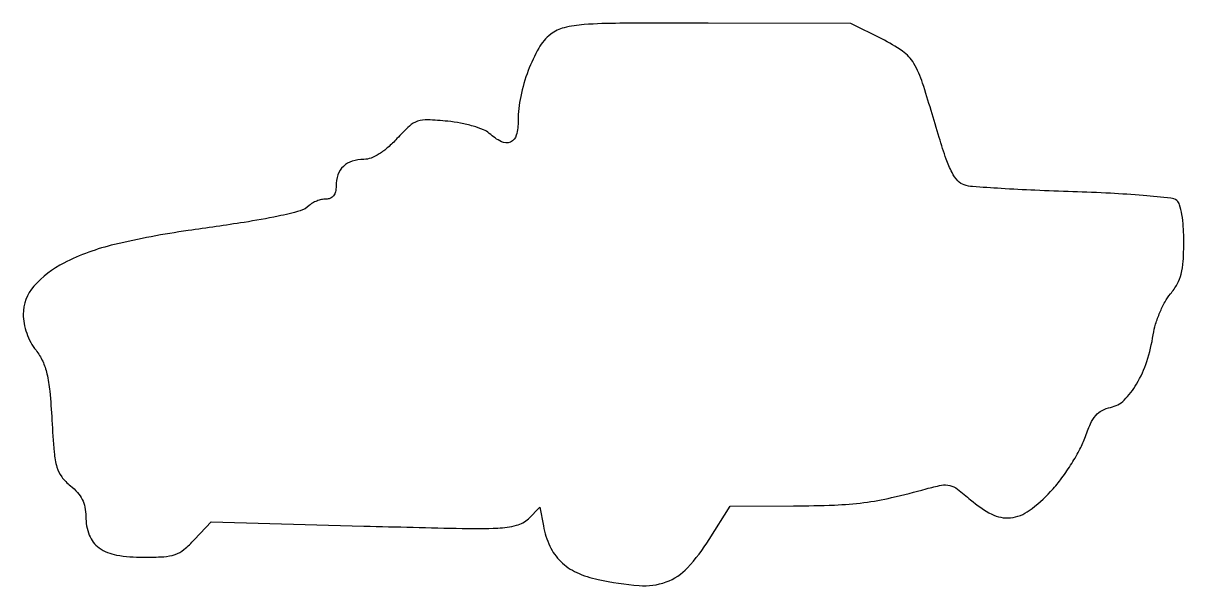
# Model space of a CAD drawing. Extents: x 0 to 204, y 0 to 99.
import ezdxf

# ---------------------------------------------------------------- set-up
doc = ezdxf.new("R2010")
doc.units = 0

msp = doc.modelspace()

# ---------------------------------------------------------------- linework, layer by layer
msp.add_lwpolyline([(92.729495, 97.001861, 0.096381), (90.625067, 94.563944, 0.039781), (88.758181, 90.602801, 0.038729), (87.440148, 86.078645, 0.051562), (87, 81.821861, -0.063075), (86.675252, 79.257803, -0.228698), (85.643024, 78.03634, -0.229364), (84.047173, 78.086501, -0.063388), (81.93193, 79.561603, 0.089304), (80.904197, 80.202264, 0.023735), (79.070815, 80.834, 0.023289), (76.882148, 81.364508, 0.0221), (74.615081, 81.700278, 0.014435), (71.08207, 81.962117, 0.094176), (69.327678, 81.710073, 0.105077), (67.874744, 80.839395, 0.019996), (65.690887, 78.638675, -0.026984), (64.119955, 77.099229, -0.04051), (62.58165, 75.953064, -0.048102), (61.143586, 75.234764, -0.092036), (59.878995, 75, 0.076058), (57.822612, 74.68537, 0.116286), (56.277558, 73.769311, 0.119201), (55.329044, 72.279022, 0.082566), (55, 70.3, -0.053777), (54.890445, 69.284338, -0.112761), (54.554348, 68.569444, -0.134465), (53.988076, 68.148337, -0.093294), (53.2, 68, 0.052861), (52.429217, 67.918283, 0.038439), (51.60186, 67.67311, 0.039097), (50.844217, 67.313567, 0.066136), (50.287182, 66.887182, -0.128563), (48.668395, 65.939416, -0.017305), (44.805069, 64.996682, -0.012966), (38.832102, 63.917139, -0.00322), (29, 62.46696, 0.023114), (16.066263, 60.030238, 0.059477), (7.149981, 56.762907, 0.094772), (1.865879, 52.669994, 0.182686), (0, 47.733649, 0.048188), (0.154946, 46.129648, 0.037362), (0.618575, 44.436613, 0.037004), (1.336104, 42.812251, 0.044326), (2.25, 41.412849, -0.058591), (3.421418, 39.50252, -0.052329), (4.172356, 37.299086, -0.033085), (4.664793, 34.20341, -0.008497), (5.042594, 29.149236, 0.006273), (5.441222, 23.477132, 0.047845), (5.915204, 20.847404, 0.094437), (6.760678, 19.15056, 0.061851), (8.292594, 17.583681, -0.042429), (9.538051, 16.404802, -0.065383), (10.371299, 15.180203, -0.067653), (10.841989, 13.813989, -0.049211), (11, 12.212435, 0.091795), (11.609816, 8.918814, 0.147163), (13.345401, 6.675057, 0.11329), (16.415803, 5.396534, 0.042262), (21.09879, 5, 0.014266), (24.692201, 5.102545, 0.069122), (26.6895, 5.497204, 0.089179), (28.254273, 6.37452, 0.03265), (30.110199, 8.117969), (33.022818, 11.235937), (59.89627, 10.50283, 0.001206), (77.17172, 10.073238, 0.016754), (83.40928, 10.142185, 0.050152), (86.735274, 10.627107, 0.135928), (88.79115, 11.79115), (90.812579, 13.812579), (91.432571, 10.507737, 0.063424), (92.57689, 6.961351, 0.089494), (94.49477, 4.259606, 0.086272), (97.294886, 2.332213, 0.054922), (101.058122, 1.080955, 0.032829), (108.265625, 0.023864, 0.107126), (113.017916, 0.661824, 0.120027), (116.772045, 3.152609, 0.046551), (120.588517, 8.141179), (124.261911, 14), (135.380956, 14.043551, 0.00865), (142.594767, 14.196629, 0.022356), (147.782023, 14.629316, 0.024337), (152.651224, 15.498213, 0.012063), (158.734056, 17.047387, -0.02073), (161.385101, 17.673843, -0.108824), (162.872833, 17.634855, -0.102411), (164.249883, 16.974572, -0.017331), (166.518852, 15.117591, 0.062055), (170.251863, 12.58239, 0.144508), (173.542649, 11.964501, 0.132314), (176.833705, 13.220301, 0.048377), (180.597837, 16.550486, 0.027088), (182.348298, 18.647159, 0.018739), (184.103742, 21.191127, 0.018946), (185.610506, 23.770741, 0.036407), (186.582144, 25.95837, -0.01967), (187.603759, 28.482893, -0.068672), (188.53652, 29.967388, -0.098512), (189.636893, 30.850475, -0.070743), (191.127584, 31.375517, 0.146856), (193.509165, 32.642838, 0.06503), (195.715265, 35.483793, 0.054103), (197.501947, 39.460178, 0.039904), (198.623916, 44.158234, -0.03592), (199.054613, 46.0274, -0.025308), (199.792169, 48.054957, -0.025659), (200.700716, 49.931968, -0.047881), (201.650408, 51.326725, 0.046532), (202.842427, 53.067281, 0.063972), (203.544618, 54.826778, 0.047889), (203.897425, 57.06646, 0.015135), (204, 60.454281, 0.015601), (203.916994, 63.113868, 0.026762), (203.660472, 65.317026, 0.029753), (203.272463, 66.982332, 0.152296), (202.75, 67.761519, 0.145501), (201.727572, 68.180461, 0.003974), (196.873437, 68.628128, 0.007904), (191.104981, 69.022192, 0.005301), (184.5, 69.298425, -0.003255), (177.834909, 69.549854, -0.004542), (171.877446, 69.86768, -0.002802), (166.876595, 70.208196, -0.058126), (165.401943, 70.491359, -0.135226), (164.274881, 71.221192, -0.061021), (163.264451, 72.68106, -0.03759), (162.237037, 75.05536, -0.011132), (161.024811, 78.826897, 0.004502), (158.08869, 88.395578, 0.055297), (156.542768, 91.883404, 0.109196), (154.575306, 94.015654, 0.036495), (150.904139, 96.191797), (145.5, 98.883593), (120.384859, 98.941797, 0.001541), (104.871815, 98.929931, 0.016548), (98.588279, 98.697713, 0.043076), (95.066345, 98.143319, 0.106471)], format="xyb", close=True)

doc.saveas('drawing.dxf')
